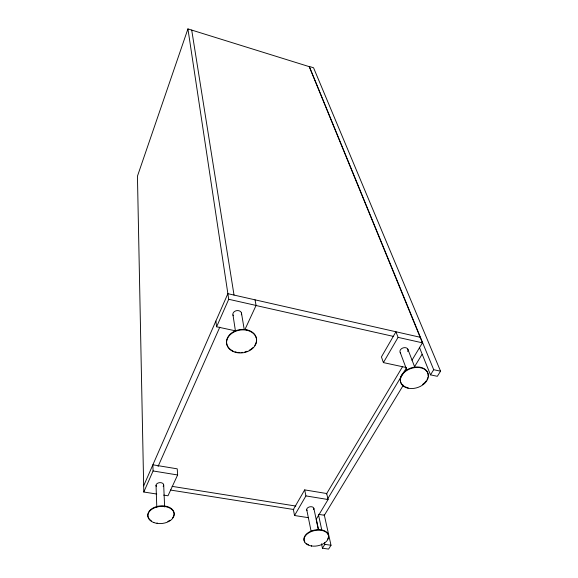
<?xml version="1.0" encoding="UTF-8"?>
<svg xmlns="http://www.w3.org/2000/svg" width="578" height="578" viewBox="0 0 578 578"><rect width="100%" height="100%" fill="white"/><g stroke="black" fill="none" stroke-linecap="round" stroke-linejoin="round"><path stroke-width="0.87" d="M411.97 360.21L422.431 342.841L309.216 66.636L187.922 28.9L137.441 176.189L143.792 492.015L156.754 494.038M143.669 485.823L227.869 293.675L420.141 337.249M143.792 492.015L153.069 470.962L152.874 464.806L177.251 468.837L177.619 474.971L167.988 495.787L163.668 495.115M235.716 330.891L216.606 326.787L228.722 299.288L187.922 28.9M158.054 466.482L219.813 327.141M245.007 329.373L256.083 305.444L255.021 299.83M316.412 518.928L328.087 499.529L326.714 493.533L304.685 489.891L293.386 509.464L294.527 515.511L308.536 517.7M294.527 515.511L305.921 495.91L304.685 489.891M383.395 362.601L398.069 337.364L395.944 331.772L381.429 356.922L383.395 362.601L405.705 367.398M326.433 494.002L402.642 366.517M327.213 499.652L406.63 367.601M403.343 385.172L324.359 515.258L318.391 514.319M414.086 367.464L422.034 354.379M324.171 514.413L331.006 545.264L328.586 549.1L322.445 548.204L324.843 544.353L324.468 542.59M430.502 374.855L433.71 369.71L309.295 66.448L313.558 67.77L440.559 371.192L437.329 376.314L430.502 374.855L419.368 347.234M163.148 486.358L163.545 485.73A3.829 2.558 -5.1 0 0 161.385 482.775A3.829 2.558 -5.1 0 0 156.58 484.053L156.19 484.689A3.829 2.558 -5.1 0 0 156.53 486.618M313.594 509.637L313.637 509.586A3.62 2.326 -11.4 0 0 312.033 506.848A3.62 2.326 -11.4 0 0 307.424 508.055L306.969 508.647A3.62 2.326 -11.4 0 0 307.034 510.446M324.843 544.353L331.006 545.264M170.416 490.043L293.826 509.529M172.114 486.358L295.828 506.053M153.069 470.962L177.619 474.971M305.921 495.91L328.087 499.529M433.71 369.71L440.559 371.192M228.722 299.288L256.083 305.444M398.069 337.364L422.431 342.841M255.563 305.408L393.676 336.454M420.509 367.312L420.697 367.781M407.801 349.134L414.838 367.355M400.2 352.399L406.731 369.841M318.406 514.377L321.816 530.243M316.282 519.051L318.521 529.65M321.512 543.782L322.445 548.204M313.847 508.351L318.319 529.542M306.774 509.883L311.08 531.11M311.47 545.48L311.571 545.986M246.777 329.8L246.857 330.269M241.481 313.038L244.205 329.453M191.708 30.078L234.025 295.069M232.97 314.931L235.499 331.382M215.876 321.057L216.606 326.787M163.69 485.058L164.636 506.957M156.046 485.354L156.797 507.289M157.129 522.873L157.144 523.393M148.163 517.1A13.207 8.576 -5.3 0 1 162.635 505.829A13.207 8.576 -5.3 0 1 172.656 517.816M169.881 520.316A13.207 8.576 -5.3 0 1 167.83 521.428M151.371 520.843A13.207 8.576 -5.3 0 1 148.474 517.801M241.329 314.8A4.364 3.381 -9.3 0 0 239.133 310.805A4.364 3.381 -9.3 0 0 233.606 312.337L233.107 313.16A4.364 3.381 -9.3 0 0 233.339 315.74M232.956 350.983A15.107 11.437 -9.4 0 1 228.866 335.63A15.107 11.437 -9.4 0 1 249.118 330.486A15.107 11.437 -9.4 0 1 254.775 345.442M253.157 347.414A15.107 11.437 -9.4 0 1 251.09 349.148M250.484 349.553A15.107 11.437 -9.4 0 1 249.176 350.304M247.088 351.236A15.107 11.437 -9.4 0 1 244.848 351.93M242.55 352.349A15.107 11.437 -9.4 0 1 240.983 352.472M239.444 352.479A15.107 11.437 -9.4 0 1 237.905 352.356M236.416 352.11A15.107 11.437 -9.4 0 1 234.979 351.749M407.671 351.496A4.147 2.991 -18.4 0 0 406.161 347.84A4.147 2.991 -18.4 0 0 400.886 349.271L400.323 350.037A4.147 2.991 -18.4 0 0 400.699 353.028M404.99 386.733A14.342 10.072 -18.1 0 1 408.935 368.778A14.342 10.072 -18.1 0 1 428.139 376.148M427.879 377.528A14.342 10.072 -18.1 0 1 427.048 379.58M426.224 380.902A14.342 10.072 -18.1 0 1 422.597 384.457M408.003 387.744A14.342 10.072 -18.1 0 1 405.691 387.05M304.852 542.034A12.456 7.774 -11.4 0 1 316.303 529.766A12.456 7.774 -11.4 0 1 327.516 539.397M308.71 544.794A12.456 7.774 -11.4 0 1 306.456 543.616M153.878 522.577A13.215 8.576 -5.3 0 0 174.173 514.666A13.215 8.576 -5.3 0 0 154.962 507.643A13.215 8.576 -5.3 0 0 153.878 522.577M232.833 351.366A15.115 11.437 -9.4 0 0 256.56 341.519A15.115 11.437 -9.4 0 0 235.419 331.36A15.115 11.437 -9.4 0 0 232.833 351.366M408.003 388.185A14.349 10.072 -18.1 0 0 428.356 375.267A14.349 10.072 -18.1 0 0 406.775 370.512A14.349 10.072 -18.1 0 0 408.003 388.185M311.434 545.964A12.463 7.774 -11.4 0 0 328.55 535.755A12.463 7.774 -11.4 0 0 308.977 532.721A12.463 7.774 -11.4 0 0 311.434 545.964"/></g></svg>
